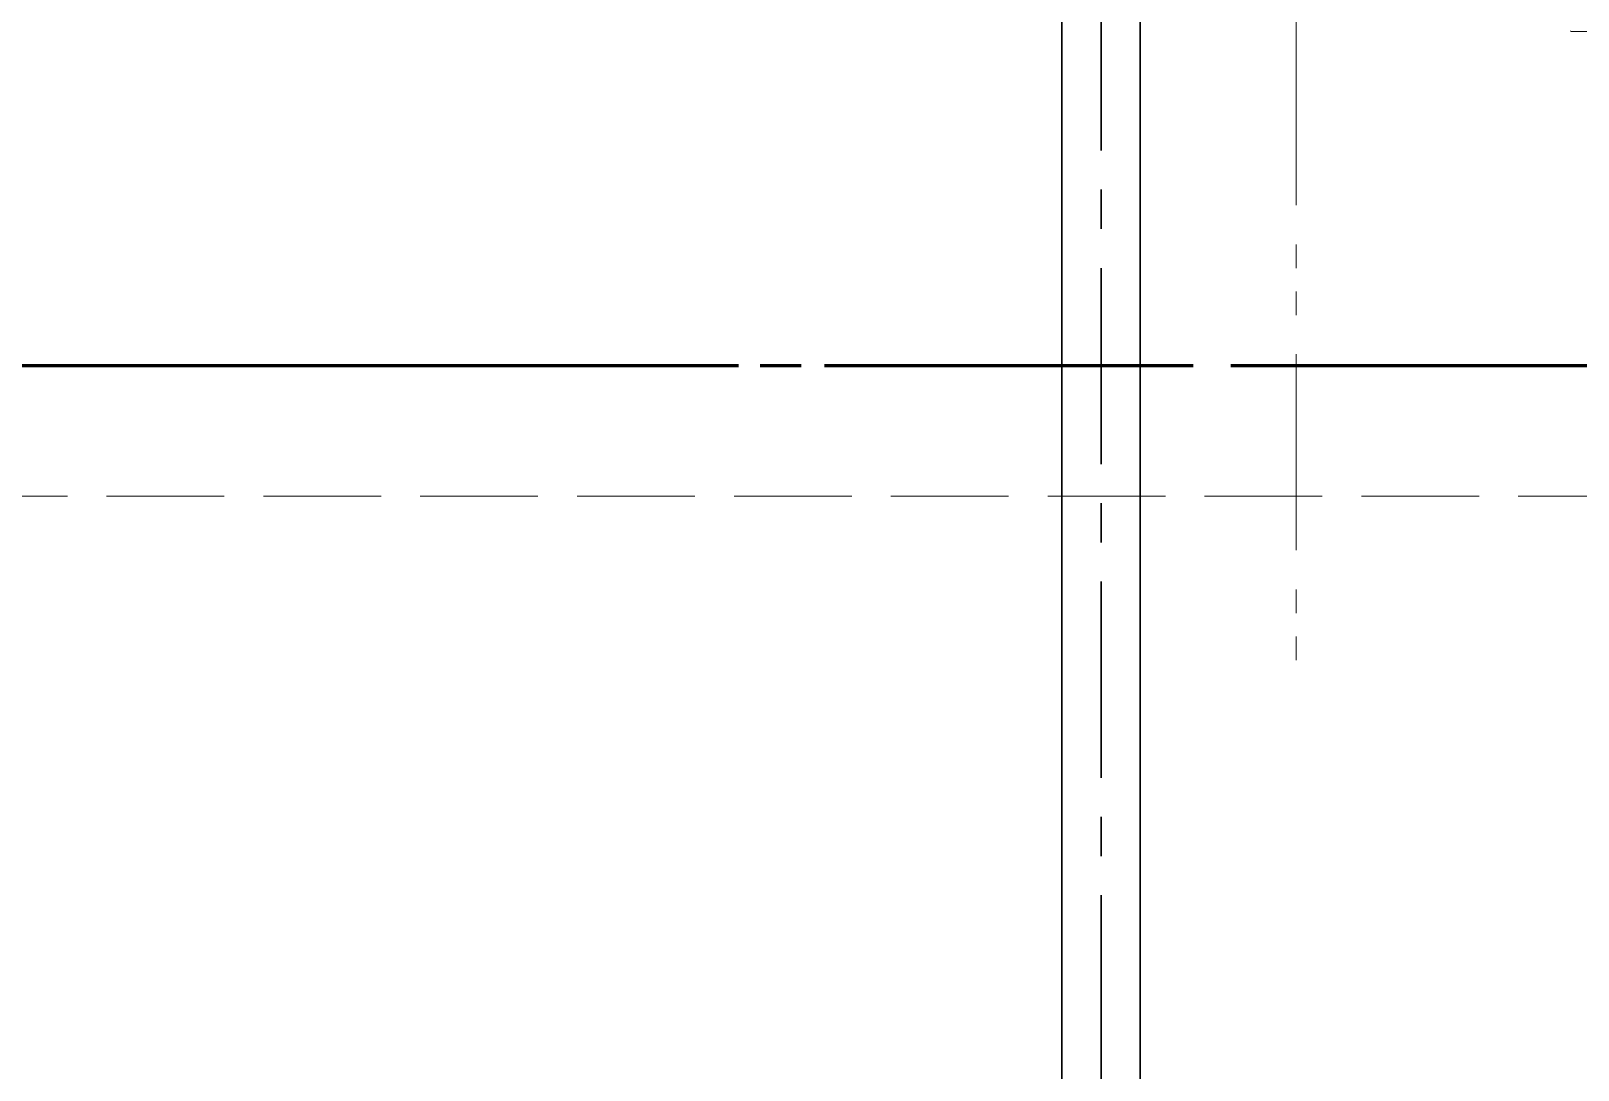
# Model space of a CAD drawing. Units: millimetres at full size, sheet at 1:30. Extents: x -16828 to 149130, y 47892 to 100313.
# Drawn here: x 15017 to 16201, y 54962 to 55757 of the extents above; entities that cross this region are included whole.
import ezdxf

# ---------------------------------------------------------------- set-up
doc = ezdxf.new("R2010")
doc.units = ezdxf.units.MM
doc.header["$LTSCALE"] = 30
for name, pattern in [('CHAIN1', [8, 5, -1, 1, -1]), ('CHAIN2', [12, 9, -1, 1, -1]), ('DASHED3', [4, 3, -1]), ('DOUBLE_CHAIN1', [8.8, 5, -1, 0.6, -0.6, 0.6, -1])]:
    doc.linetypes.add(name, pattern=pattern)
for name, color, linetype, lineweight in [('0-0', 7, 'CHAIN2', 15), ('0-1', 7, 'Continuous', 15), ('2-0_通芯', 7, 'DOUBLE_CHAIN1', 15), ('2-2_間仕切り芯', 7, 'DOUBLE_CHAIN1', 15), ('2-A_建具', 7, 'Continuous', 15), ('9-9_配管－汚水１：硬質塩ビ管（ＤＶ）', 2, 'Continuous', 30)]:
    doc.layers.add(name, color=color, linetype=linetype, lineweight=lineweight)

msp = doc.modelspace()

# ---------------------------------------------------------------- linework, layer by layer
at = {"layer": '0-0', "color": 1, "lineweight": 60}
msp.add_line((-9565.04, 55500.86), (35684.96, 55500.86), dxfattribs=at)
at = {"layer": '0-1', "linetype": 'DASHED3'}
msp.add_line((16364.96, 55400.86), (12459.96, 55400.86), dxfattribs=at)
at = {"layer": '2-0_通芯', "color": 1, "lineweight": 60}
msp.add_line((-10727.74, 55500.86), (35684.96, 55500.86), dxfattribs=at)
at = {"layer": '2-2_間仕切り芯'}
msp.add_line((15984.96, 64749.43), (15984.96, 55245.89), dxfattribs=at)
at = {"layer": '2-A_建具'}
msp.add_line((16195.46, 55756.36), (16219.46, 55756.36), dxfattribs=at)
msp.add_arc((16195.46, 55756.86), 0.5, 180.00001, 269.99999, dxfattribs=at)
at = {"layer": '9-9_配管－汚水１：硬質塩ビ管（ＤＶ）'}
for p, q in [((15805.73, 57975.44), (15805.73, 49970.89)), ((15865.73, 49970.89), (15865.73, 57975.44))]:
    msp.add_line(p, q, dxfattribs=at)
at = {"layer": '9-9_配管－汚水１：硬質塩ビ管（ＤＶ）', "linetype": 'CHAIN1'}
msp.add_line((15835.73, 57975.44), (15835.73, 49970.89), dxfattribs=at)

doc.saveas('drawing.dxf')
